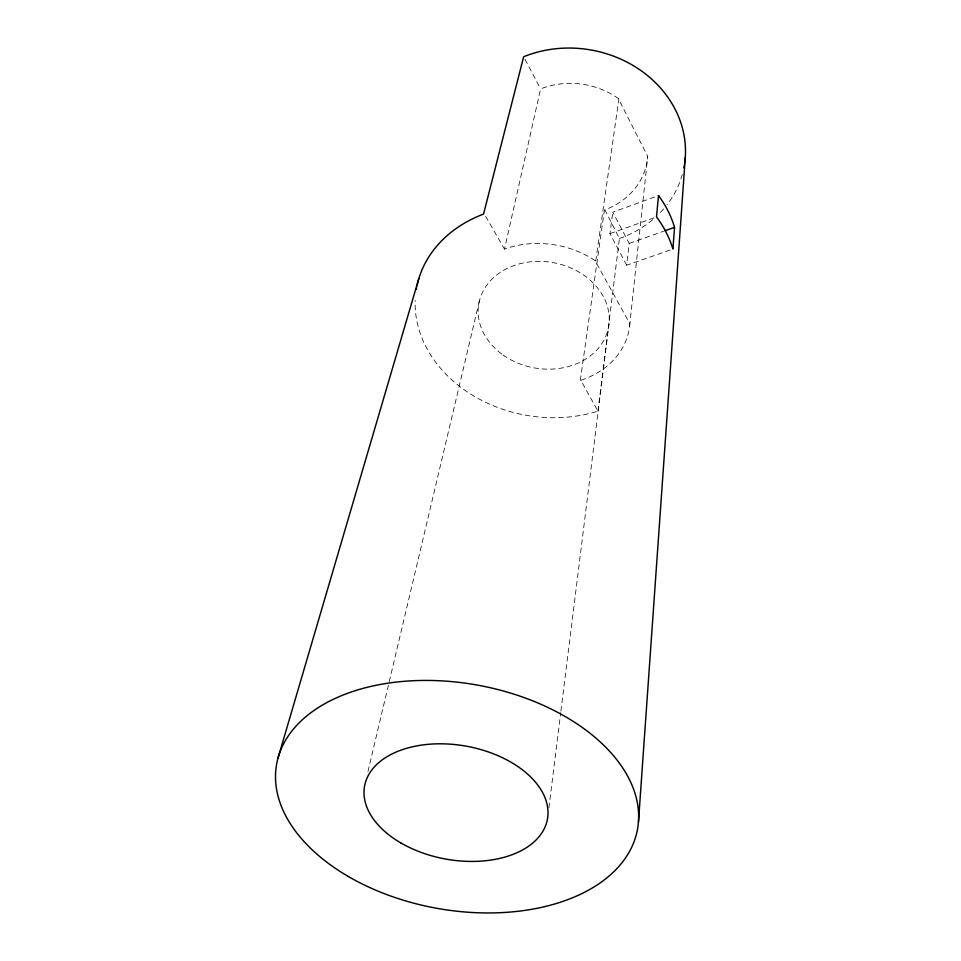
<?xml version="1.0" encoding="UTF-8"?>
<svg xmlns="http://www.w3.org/2000/svg" width="961" height="961" viewBox="0 0 961 961"><rect width="100%" height="100%" fill="white"/><g stroke="black" fill="none" stroke-linecap="round" stroke-linejoin="round"><path stroke-width="0.72" stroke-dasharray="4.8 3.6" d="M629.599 326.127L647.714 156.415L618.235 98.394A74.55 65.384 10.2 0 0 541.307 88.64L540.599 88.917L504.501 249.091L505.318 248.803A86.586 70.249 10.2 0 1 594.979 260.503L629.839 323.677A86.586 70.249 10.2 0 1 580.828 380.304L597.958 411.128L596.601 411.548A129.963 105.53 10.2 0 1 415.188 300.433M670.105 250.064L626.692 265.2L629.203 243.397L612.782 212.201L658.501 195.564M597.958 411.128L619.437 238.52L604.877 209.834A74.55 65.384 10.2 0 0 647.714 156.415M548.899 807.841L560.731 712.606M560.912 711.116L608.974 324.229M626.692 265.2L609.947 233.655L612.782 212.201M580.288 380.472L604.409 210.003M595.736 261.02L618.884 98.863M367.967 771.539L479.431 300.733M609.947 233.655L655.102 217.45M629.203 243.397L663.558 231.253M619.437 238.52L619.953 238.34A111.884 98.19 10.2 0 0 653.756 218.772M485.629 216.369L504.501 249.091M525.006 59.33L540.599 88.917M682.298 174.506A111.884 98.19 10.2 0 1 669.961 200.741L668.976 202.158A111.884 98.19 10.2 0 1 666.91 204.921M663.631 208.933A111.884 98.19 10.2 0 1 658.886 214.015M502.987 354.957A65.925 53.48 10.2 0 0 608.565 327.004A65.925 53.48 10.2 0 0 519.541 263.831A65.925 53.48 10.2 0 0 502.987 354.957"/><path stroke-width="1.44" d="M638.452 822.039L685.265 157.64M674.55 227.361L672.916 249.091L672.712 248.418A125.23 103.86 10.2 0 0 657.696 218.531L656.507 216.946L658.501 195.564L659.654 197.125A122.864 102.947 10.2 0 1 674.358 226.7L674.55 227.361L664.94 230.772M278.017 758.025L418.816 278.654M684.725 162.769A111.884 98.19 10.2 0 0 596 50.969L594.006 50.549A111.884 98.19 10.2 0 0 524.898 56.255L523.649 56.759L483.539 214.087A129.963 105.53 10.2 0 0 416.978 285.825M684.484 164.475A111.884 98.19 10.2 0 1 683.884 167.851M416.293 289.453A129.963 105.53 10.2 0 1 416.618 287.639M348.435 876.552A183.359 113.434 10.2 0 0 637.395 829.92A183.359 113.434 10.2 0 0 385.385 683.583A183.359 113.434 10.2 0 0 348.435 876.552M400.605 842.785A92.917 57.372 10.2 0 0 547.326 819.745A92.917 57.372 10.2 0 0 420.089 745.328A92.917 57.372 10.2 0 0 400.605 842.785"/></g></svg>
